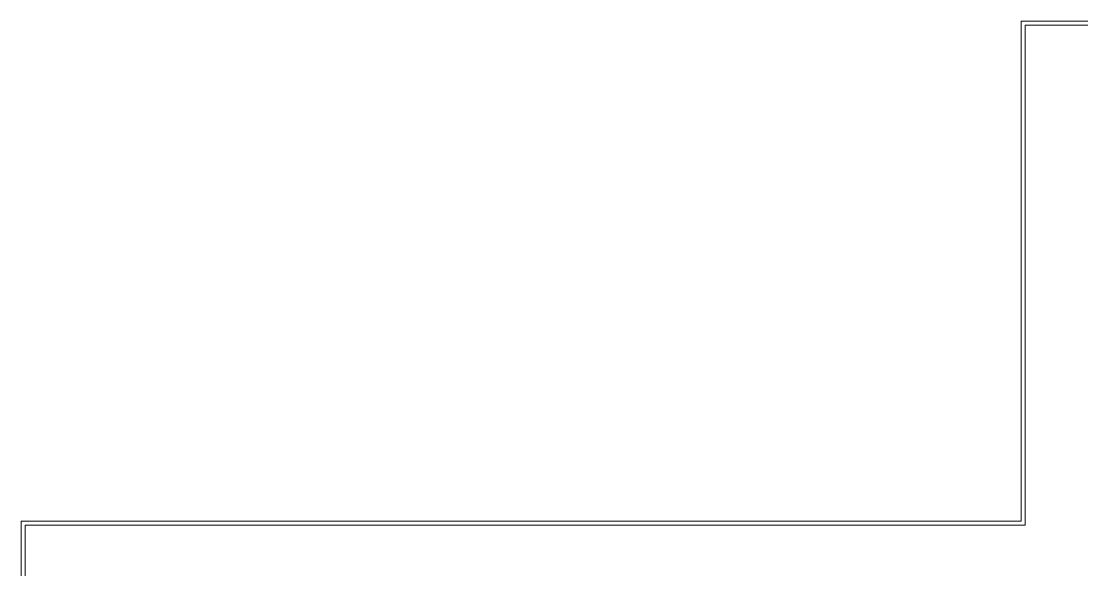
# Model space of a CAD drawing. Extents: x -3700 to 3801, y 313 to 399.
# Drawn here: x 5.32 to 46.05, y 378.01 to 399.07 of the extents above; entities that cross this region are included whole.
import ezdxf

# ---------------------------------------------------------------- set-up
doc = ezdxf.new("R2010")
doc.units = 0
doc.header["$LTSCALE"] = 0.15
doc.layers.add('0 sockets', color=252, linetype='Continuous')
doc.layers.add('anal', color=252, linetype='Continuous', lineweight=20)

# ---------------------------------------------------------------- blocks, each defined once
blk = doc.blocks.new('ARCH')
at = {"layer": 'anal'}
for p, q in [((43.725, 387), (43.725, 399.075)), ((43.725, 399.075), (54.075, 399.075)), ((43.875, 387), (43.875, 398.925)), ((43.875, 398.925), (53.925, 398.925)), ((43.725, 379.875), (43.725, 387)), ((43.875, 379.725), (43.875, 387)), ((5.325, 377.4), (5.325, 379.875)), ((5.325, 379.875), (43.725, 379.875)), ((5.475, 377.4), (5.475, 379.725)), ((5.475, 379.725), (43.875, 379.725))]:
    blk.add_line(p, q, dxfattribs=at)

msp = doc.modelspace()

# ---------------------------------------------------------------- block references
at = {"layer": '0 sockets', "color": 3}
msp.add_blockref('ARCH', (0, 0), dxfattribs=at)

doc.saveas('drawing.dxf')
